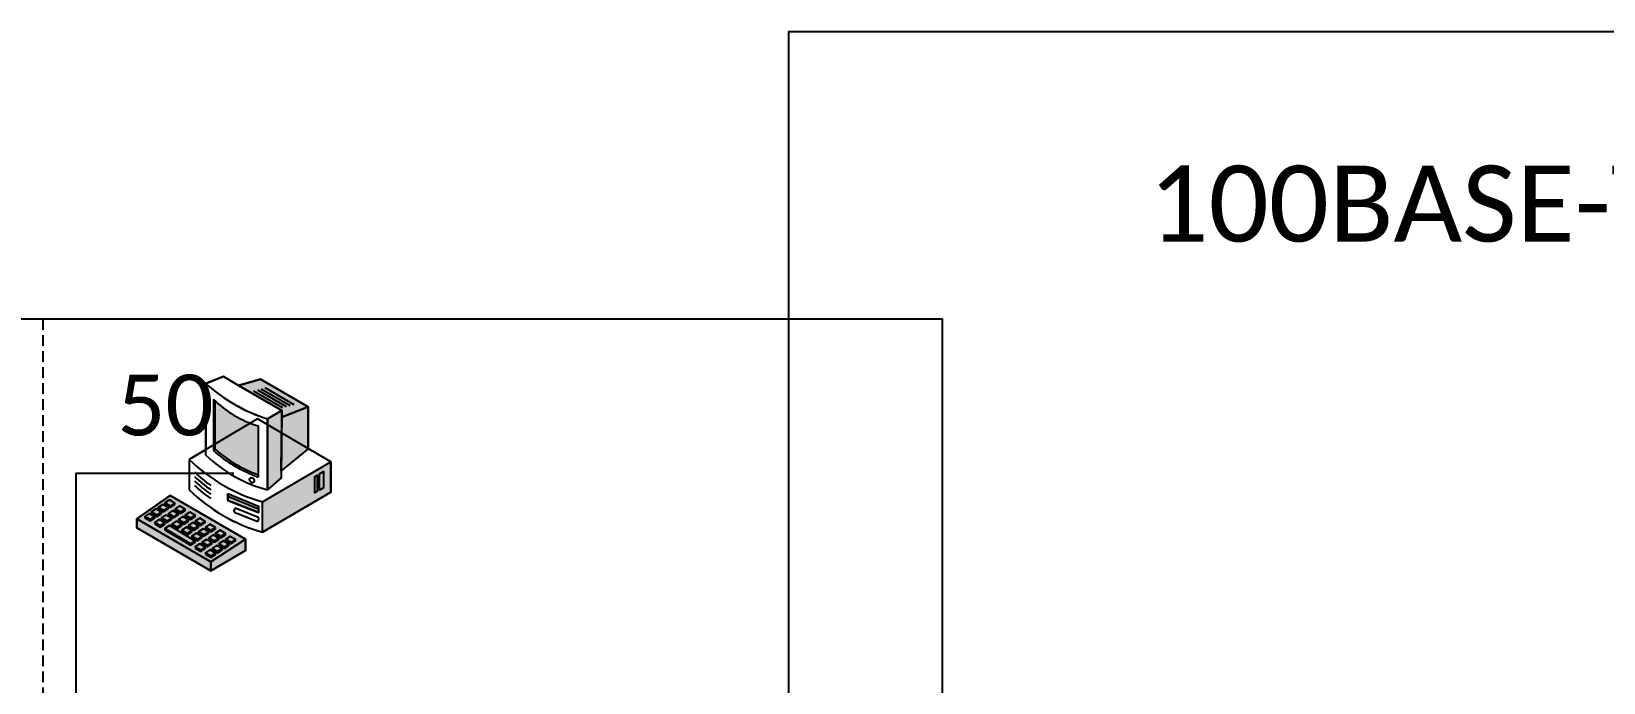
# Model space of a CAD drawing. Extents: x 1 to 296, y 20 to 201.
# Drawn here: x 88.3 to 143, y 177.4 to 200 of the extents above; entities that cross this region are included whole.
import ezdxf

# ---------------------------------------------------------------- set-up
doc = ezdxf.new("R2010")
doc.units = 0
doc.header["$LTSCALE"] = 2.97
doc.header["$MEASUREMENT"] = 0
doc.linetypes.add('HIDDEN2', pattern=[0.1875, 0.125, -0.0625])
doc.layers.get('0').update_dxf_attribs({"linetype": 'CONTINUOUS'})
doc.layers.add('CALLOUT', color=7, linetype='CONTINUOUS')
doc.layers.add('CONNECTOR', color=7, linetype='CONTINUOUS')
doc.styles.get("Standard").update_dxf_attribs({"font": 'txt.shx'})

msp = doc.modelspace()

# ---------------------------------------------------------------- hatches: boundary and pattern name
for color, points in [(7, [(97.04198168191449, 186.5893687791815), (97.04391776117757, 186.8197418180081), (95.5388349514563, 187.6921824104235), (96.30339805825241, 187.9120521172638), (97.96359223300966, 186.9446254071661)]), (7, [(97.0419816819145, 186.5893687791814), (97.96359223300969, 186.9446254071661), (97.96359223300969, 185.4934853420195), (97.02427184466019, 184.7239413680782)]), (7, [(96.5436893203883, 184.064332247557), (96.5436893203883, 186.5268729641694), (97.04391776117755, 186.819741818008), (97.02427184466015, 184.4820846905538)]), (7, [(96.36893203883496, 183.6480929623574), (98.75000000000001, 185.0317589576547), (98.75000000000001, 183.9763843648208), (96.36893203883496, 182.5912052117264)]), (7, [(92.00000000000001, 183.0529315960912), (93.15776699029126, 183.8664495114006), (95.77912621359222, 182.3493485342019), (94.57766990291262, 181.5550179498061)]), (253, [(95.16747572815531, 183.9324104234527), (96.23786407766985, 183.492671009772), (96.23786407766985, 183.2728013029316), (95.16747572815531, 183.6905537459283)]), (7, [(91.99999999999997, 183.0529315960912), (94.57766990291259, 181.5550179498061), (94.57766990291259, 181.25), (91.99999999999997, 182.7451140065147)]), (7, [(94.57766990291262, 181.25), (94.57766990291262, 181.5550179498061), (95.77912621359222, 182.3493485342019), (95.77912621359222, 181.9535830618892)])]:
    msp.add_hatch(color=color).paths.add_polyline_path(points)
h = msp.add_hatch(color=7)
edge = h.paths.add_edge_path()
edge.add_line((94.73080594053397, 185.46875), (94.73080594053397, 187.14275))
edge.add_line((94.73080594053397, 187.14275), (94.66504854368931, 187.2084690553746))
edge.add_ellipse((97.30492862628988, 189.9193628916825), major_axis=(0.03176426540779014, -3.795993378118848), ratio=0.9935275080905714, start_angle=315.0949142402273, end_angle=342.7363427539892)
edge.add_line((96.2160194174757, 186.2850162866449), (96.2160194174757, 184.5079784336331))
edge.add_line((96.2160194174757, 184.5079784336331), (96.2160194174757, 184.5873831164471))
edge.add_ellipse((97.85422545949592, 189.0909230851569), major_axis=(-0.1221089314450506, -4.79385032409419), ratio=0.9935275080905714, start_angle=320.5052585345671, end_angle=341.3573775674631, ccw=False)
h = msp.add_hatch(color=251)
h.paths.add_polyline_path([(98.35679611650484, 184.614006514658), (98.4930465828306, 184.6998776995407), (98.4930465828306, 184.1381059890895), (98.35679611650484, 184.0522348042067)])
h.paths.add_polyline_path([(98.19393175717647, 184.5260586319219), (98.26941747572813, 184.5700325732899), (98.26941747572813, 184.0082608628387), (98.19393175717647, 183.9642869214706)])
h = msp.add_hatch(color=252)
h.paths.add_polyline_path([(92.98287384776889, 183.5659073722785), (93.17185777285677, 183.4533818393042), (93.1718563228965, 183.4983698647998), (92.98285163629436, 183.6109543665683)])
h.paths.add_polyline_path([(93.33385485384454, 183.3543348450144), (93.52283877893241, 183.2418093120401), (93.52283732897214, 183.2867973375357), (93.33383264237003, 183.3993818393041)])
h.paths.add_polyline_path([(93.68483585992021, 183.1429073722785), (93.8738197850081, 183.0303818393042), (93.87381833504782, 183.0753698647998), (93.6848136484457, 183.1879543665682)])
h.paths.add_polyline_path([(94.03581686599588, 182.9314073722785), (94.22480079108375, 182.8188818393041), (94.22479934112349, 182.8638698647998), (94.03579465452134, 182.9764543665682)])
h.paths.add_polyline_path([(94.38679787207153, 182.7199073722785), (94.57578179715941, 182.6073818393041), (94.57578034719914, 182.6523698647998), (94.386775660597, 182.7649543665682)])
h.paths.add_polyline_path([(94.7377850147096, 182.5083348450144), (94.92676893979748, 182.3958093120401), (94.9267674898372, 182.4407973375357), (94.73776280323507, 182.5533818393041)])
h.paths.add_polyline_path([(93.1717628032351, 183.4984789574404), (93.17176987558206, 183.4534707760566), (93.32926187617718, 183.5569633808755), (93.32926738228785, 183.6019559532645)])
h.paths.add_polyline_path([(93.52275777713776, 183.2869641346484), (93.52276484948472, 183.2419559532646), (93.68025685007981, 183.3454485580834), (93.6802623561905, 183.3904411304725)])
h.paths.add_polyline_path([(93.87375275104039, 183.0754493118563), (93.87375982338735, 183.0304411304725), (94.03125182398247, 183.1339337352914), (94.03125733009317, 183.1789263076804)])
h.paths.add_polyline_path([(94.22474772494304, 182.8639344890642), (94.22475479729, 182.8189263076804), (94.38224679788513, 182.9224189124992), (94.3822523039958, 182.9674114848883)])
h.paths.add_polyline_path([(94.57574269884567, 182.6524196662722), (94.57574977119266, 182.6074114848883), (94.73324177178776, 182.7109040897072), (94.73324727789844, 182.7558966620962)])
h.paths.add_polyline_path([(94.92673767274833, 182.44090484348), (94.92674474509529, 182.3958966620962), (95.08423674569042, 182.4993892669151), (95.08424225180109, 182.5443818393042)])
h.paths.add_polyline_path([(95.08875988422287, 182.2969073722785), (95.27774380931075, 182.1843818393042), (95.27774235935046, 182.2293698647998), (95.08873767274834, 182.3419543665682)])
h.paths.add_polyline_path([(95.27773264665099, 182.229390020688), (95.27773971899795, 182.1843818393042), (95.43523171959308, 182.287874444123), (95.43523722570374, 182.3328670165121)])
h.paths.add_polyline_path([(92.74885393486734, 183.4083766421814), (92.93783785995521, 183.2958511092071), (92.93783640999496, 183.3408391347027), (92.74883172339281, 183.4534236364711)])
h.paths.add_polyline_path([(93.09983494094298, 183.1968041149173), (93.28881886603088, 183.084278581943), (93.28881741607061, 183.1292666074386), (93.0998127294685, 183.2418511092071)])
h.paths.add_polyline_path([(93.45081594701865, 182.9853766421814), (93.63979987210655, 182.8728511092071), (93.63979842214627, 182.9178391347027), (93.45079373554414, 183.0304236364711)])
h.paths.add_polyline_path([(93.80179695309432, 182.7738766421814), (93.9907808781822, 182.6613511092071), (93.99077942822191, 182.7063391347027), (93.8017747416198, 182.8189236364711)])
h.paths.add_polyline_path([(94.15277795916998, 182.5623766421814), (94.34176188425786, 182.4498511092071), (94.34176043429761, 182.4948391347027), (94.15275574769547, 182.6074236364711)])
h.paths.add_polyline_path([(94.50376510180803, 182.3508041149173), (94.69274902689594, 182.238278581943), (94.69274757693564, 182.2832666074386), (94.50374289033353, 182.3958511092071)])
h.paths.add_polyline_path([(92.93774289033355, 183.3409482273433), (92.93774996268051, 183.2959400459595), (93.09524196327564, 183.3994326507784), (93.0952474693863, 183.4444252231674)])
h.paths.add_polyline_path([(93.28873786423618, 183.1294334045513), (93.28874493658317, 183.0844252231674), (93.44623693717827, 183.1879178279863), (93.44624244328897, 183.2329104003754)])
h.paths.add_polyline_path([(93.63973283813884, 182.9179185817592), (93.6397399104858, 182.8729104003754), (93.79723191108093, 182.9764030051942), (93.7972374171916, 183.0213955775833)])
h.paths.add_polyline_path([(93.9907278120415, 182.7064037589671), (93.99073488438846, 182.6613955775833), (94.14822688498359, 182.7648881824022), (94.14823239109425, 182.8098807547912)])
h.paths.add_polyline_path([(94.34172278594414, 182.494888936175), (94.34172985829112, 182.4498807547912), (94.49922185888623, 182.5533733596101), (94.49922736499691, 182.5983659319991)])
h.paths.add_polyline_path([(94.69271775984679, 182.283374113383), (94.69272483219375, 182.2383659319991), (94.85021683278887, 182.341858536818), (94.85022233889954, 182.3868511092071)])
h.paths.add_polyline_path([(94.8547399713213, 182.1393766421814), (95.04372389640919, 182.0268511092071), (95.04372244644891, 182.0718391347027), (94.85471775984679, 182.1844236364711)])
h.paths.add_polyline_path([(95.04371273374946, 182.0718592905909), (95.0437198060964, 182.0268511092071), (95.2012118066915, 182.1303437140259), (95.2012173128022, 182.175336286415)])
h.paths.add_polyline_path([(92.51483402196578, 183.2508459120843), (92.70381794705368, 183.13832037911), (92.70381649709341, 183.1833084046056), (92.51481181049128, 183.2958929063741)])
h.paths.add_polyline_path([(92.86581502804145, 183.0392733848202), (93.05479895312932, 182.9267478518459), (93.05479750316908, 182.9717358773415), (92.86579281656692, 183.08432037911)])
h.paths.add_polyline_path([(93.2167960341171, 182.8278459120843), (93.40577995920498, 182.71532037911), (93.40577850924473, 182.7603084046056), (93.21677382264261, 182.872892906374)])
h.paths.add_polyline_path([(93.56777704019275, 182.6163459120843), (93.75676096528066, 182.50382037911), (93.75675951532038, 182.5488084046056), (93.56775482871826, 182.661392906374)])
h.paths.add_polyline_path([(93.91875804626844, 182.4048459120843), (94.10774197135632, 182.29232037911), (94.10774052139607, 182.3373084046056), (93.9187358347939, 182.449892906374)])
h.paths.add_polyline_path([(94.26974518890648, 182.1932733848202), (94.4587291139944, 182.0807478518459), (94.45872766403411, 182.1257358773415), (94.26972297743198, 182.23832037911)])
h.paths.add_polyline_path([(92.70372297743201, 183.1834174972462), (92.70373004977897, 183.1384093158624), (92.86122205037411, 183.2419019206813), (92.86122755648476, 183.2868944930703)])
h.paths.add_polyline_path([(93.05471795133464, 182.9719026744542), (93.05472502368163, 182.9268944930703), (93.21221702427673, 183.0303870978892), (93.21222253038742, 183.0753796702783)])
h.paths.add_polyline_path([(93.40571292523731, 182.7603878516621), (93.40571999758426, 182.7153796702783), (93.5632119981794, 182.8188722750971), (93.56321750429005, 182.8638648474862)])
h.paths.add_polyline_path([(93.75670789913993, 182.54887302887), (93.75671497148691, 182.5038648474862), (93.91420697208203, 182.6073574523051), (93.91421247819271, 182.6523500246941)])
h.paths.add_polyline_path([(94.10770287304258, 182.3373582060779), (94.10770994538956, 182.2923500246941), (94.26520194598467, 182.395842629513), (94.26520745209534, 182.440835201902)])
h.paths.add_polyline_path([(94.45869784694526, 182.1258433832859), (94.4587049192922, 182.080835201902), (94.61619691988734, 182.1843278067209), (94.616202425998, 182.22932037911)])
h.paths.add_polyline_path([(94.62072005841974, 181.9818459120843), (94.80970398350763, 181.86932037911), (94.80970253354737, 181.9143084046056), (94.62069784694525, 182.026892906374)])
h.paths.add_polyline_path([(94.80969282084787, 181.9143285604938), (94.80969989319487, 181.86932037911), (94.96719189378997, 181.9728129839288), (94.96719739990066, 182.0178055563179)])
h.paths.add_polyline_path([(92.28081410906424, 183.0933151819872), (92.46979803415213, 182.9807896490129), (92.46979658419185, 183.0257776745085), (92.28079189758974, 183.1383621762769)])
h.paths.add_polyline_path([(92.63179511513991, 182.8817426547231), (92.82077904022779, 182.7692171217488), (92.82077759026753, 182.8142051472445), (92.63177290366538, 182.9267896490129)])
h.paths.add_polyline_path([(92.98277612121557, 182.6703151819872), (93.87376004630345, 182.1347896490129), (93.87375859634315, 182.1797776745085), (92.98275390974106, 182.715362176277)])
h.paths.add_polyline_path([(94.03572527600494, 182.0357426547231), (94.22470920109282, 181.9232171217488), (94.22470775113257, 181.9682051472444), (94.03570306453045, 182.0807896490129)])
h.paths.add_polyline_path([(92.46970306453046, 183.0258867671492), (92.46971013687742, 182.9808785857653), (92.62720213747252, 183.0843711905842), (92.62720764358322, 183.1293637629732)])
h.paths.add_polyline_path([(92.82069803843311, 182.814371944357), (92.82070511078005, 182.7693637629733), (92.9781971113752, 182.8728563677921), (92.97820261748585, 182.9178489401812)])
h.paths.add_polyline_path([(93.87368296014105, 182.1798274759808), (93.873690032488, 182.134819294597), (94.03118203308314, 182.2383118994159), (94.0311875391938, 182.2833044718049)])
h.paths.add_polyline_path([(94.2246779340437, 181.9683126531888), (94.22468500639067, 181.923304471805), (94.38217700698578, 182.0267970766238), (94.38218251309645, 182.0717896490129)])
h.paths.add_polyline_path([(94.3867001455182, 181.8243151819872), (94.57568407060609, 181.7117896490129), (94.57568262064584, 181.7567776745085), (94.38667793404372, 181.869362176277)])
h.paths.add_polyline_path([(94.57567290794634, 181.7567978303967), (94.57567998029332, 181.7117896490129), (94.73317198088843, 181.8152822538317), (94.73317748699912, 181.8602748262208)])

# ---------------------------------------------------------------- linework, layer by layer
at = {"color": 7, "linetype": 'HIDDEN2'}
msp.add_line((88.7501953112793, 169.0234370931015), (88.7501953112793, 190), dxfattribs=at)
at = {"color": 7, "linetype": 'CONTINUOUS'}
for p, q in [((95.01456310679607, 188), (94.40291262135919, 187.7581433224755)), ((94.40291262135922, 187.7581433224755), (95.01456310679612, 188)), ((95.01456310679607, 188), (94.40291262135919, 187.7581433224755)), ((95.53883495145625, 187.6921824104235), (95.01456310679607, 188)), ((95.01456310679612, 188), (95.54029856268585, 187.6917775831315)), ((95.53883495145625, 187.6921824104235), (95.01456310679607, 188)), ((94.40291262135919, 187.7581433224755), (94.40291262135919, 185.4633925756916)), ((94.40291262135918, 185.2736156351791), (94.40291262135918, 187.7581433224755)), ((94.40291262135919, 187.7581433224755), (94.40291262135919, 185.4495114006515)), ((96.30339805825238, 187.9120521172638), (95.53883495145625, 187.6921824104235)), ((96.30339805825238, 187.9120521172638), (95.53883495145625, 187.6921824104235)), ((95.54029856268585, 187.6917775831315), (97.04391776117758, 186.8186516430566)), ((96.06310679611644, 187.5065708748644), (97.06796116504849, 186.9226384364821)), ((96.1941747572815, 187.5430748317225), (97.19902912621356, 186.9591423933402)), ((97.96359223300969, 186.9446254071661), (96.30339805825238, 187.9120521172638)), ((97.96359223300969, 186.9446254071661), (96.30339805825238, 187.9120521172638)), ((96.32524271844656, 187.5795787885807), (97.33009708737858, 186.9956463501983)), ((96.45631067961159, 187.6160827454389), (97.46116504854363, 187.0321503070565)), ((94.66504854368931, 187.2084690553746), (94.66504854368931, 185.4275244299674)), ((94.73080594053397, 187.14275), (94.66504854368931, 187.2084690553746)), ((94.73080594053397, 185.46875), (94.73080594053397, 187.14275)), ((97.96359223300969, 185.4934853420196), (97.96359223300969, 186.9446254071661)), ((97.96359223300969, 185.4934853420196), (97.96359223300969, 186.9446254071661)), ((96.19417475728152, 186.5268729641693), (93.82402912621355, 185.1197068403908)), ((98.74999999999994, 185.0317589576547), (96.19417475728152, 186.5268729641693)), ((97.04391776117758, 186.8186516430566), (96.54368932038834, 186.5268729641693)), ((96.54368932038831, 186.5268729641693), (96.54368932038831, 184.064332247557)), ((96.2160194174757, 186.2850162866449), (96.2160194174757, 184.5079784336331)), ((94.40291262135919, 185.4633925756916), (93.82402912621357, 185.1197068403909)), ((94.40291262135919, 185.4495114006515), (93.82402912621357, 185.1197068403909)), ((98.74999999999997, 185.0317589576547), (97.96359223300969, 185.4934853420196)), ((98.74999999999997, 185.0317589576547), (97.96359223300969, 185.4934853420196)), ((93.82402912621357, 185.1197068403909), (93.82402912621357, 184.064332247557)), ((93.82402912621355, 185.1197068403909), (93.82402912621355, 184.064332247557)), ((93.82402912621357, 185.1197068403909), (93.82402912621357, 184.064332247557)), ((96.36893203883488, 183.6480929623574), (98.74999999999994, 185.0317589576547)), ((98.74999999999997, 183.9763843648208), (98.74999999999997, 185.0317589576547)), ((98.74999999999997, 183.9763843648208), (98.74999999999997, 185.0317589576547)), ((96.2160194174757, 184.5079784336331), (96.2160194174757, 184.5873831164471)), ((95.16747572815531, 183.8444625407166), (96.23786407766985, 183.4047231270358)), ((96.36893203883493, 182.5912052117264), (98.74999999999997, 183.9763843648208)), ((96.36893203883493, 182.5912052117264), (98.74999999999997, 183.9763843648208)), ((96.3689320388349, 182.5912052117264), (96.3689320388349, 183.6480929623574)), ((95.45145631067957, 183.4267100977199), (96.1941747572815, 183.1298859934853)), ((96.17233009708731, 182.9649837133551), (95.45145631067957, 183.2508143322476))]:
    msp.add_line(p, q, dxfattribs=at)
for points in [[(20.00000000000001, 140), (120, 140), (120, 190), (20.00000000000001, 190)], [(97.04198168191449, 186.5893687791815), (97.04391776117757, 186.8197418180081), (95.5388349514563, 187.6921824104235), (96.30339805825241, 187.9120521172638), (97.96359223300966, 186.9446254071661)], [(97.0419816819145, 186.5893687791814), (97.96359223300969, 186.9446254071661), (97.96359223300969, 185.4934853420195), (97.02427184466019, 184.7239413680782)], [(96.5436893203883, 184.064332247557), (96.5436893203883, 186.5268729641694), (97.04391776117755, 186.819741818008), (97.02427184466015, 184.4820846905538)], [(96.36893203883496, 183.6480929623574), (98.75000000000001, 185.0317589576547), (98.75000000000001, 183.9763843648208), (96.36893203883496, 182.5912052117264)], [(91.99999999999997, 183.0529315960912), (91.99999999999997, 182.7451140065147), (94.57766990291259, 181.25), (95.77912621359219, 181.9535830618893), (95.77912621359219, 182.3493485342019), (93.15776699029126, 183.8664495114006)], [(92.00000000000001, 183.0529315960912), (93.15776699029126, 183.8664495114006), (95.77912621359222, 182.3493485342019), (94.57766990291262, 181.5550179498061)], [(91.99999999999997, 183.0529315960912), (93.15776699029126, 183.8664495114006), (95.77912621359219, 182.3493485342019), (95.77912621359219, 181.9535830618893), (94.57766990291259, 181.25), (91.99999999999997, 182.7451140065147)], [(92.98287384776889, 183.5659073722785), (93.17185777285677, 183.4533818393042), (93.1718563228965, 183.4983698647998), (92.98285163629436, 183.6109543665683)], [(93.1717628032351, 183.4984789574404), (93.17176987558206, 183.4534707760566), (93.32926187617718, 183.5569633808755), (93.32926738228785, 183.6019559532645)], [(95.16747572815531, 183.9324104234527), (96.23786407766985, 183.492671009772), (96.23786407766985, 183.2728013029316), (95.16747572815531, 183.6905537459283)], [(91.99999999999997, 183.0529315960912), (94.57766990291259, 181.5550179498061), (94.57766990291259, 181.25), (91.99999999999997, 182.7451140065147)], [(92.28081410906424, 183.0933151819872), (92.46979803415213, 182.9807896490129), (92.46979658419185, 183.0257776745085), (92.28079189758974, 183.1383621762769)], [(92.46970306453046, 183.0258867671492), (92.46971013687742, 182.9808785857653), (92.62720213747252, 183.0843711905842), (92.62720764358322, 183.1293637629732)], [(92.51483402196578, 183.2508459120843), (92.70381794705368, 183.13832037911), (92.70381649709341, 183.1833084046056), (92.51481181049128, 183.2958929063741)], [(92.70372297743201, 183.1834174972462), (92.70373004977897, 183.1384093158624), (92.86122205037411, 183.2419019206813), (92.86122755648476, 183.2868944930703)], [(92.74885393486734, 183.4083766421814), (92.93783785995521, 183.2958511092071), (92.93783640999496, 183.3408391347027), (92.74883172339281, 183.4534236364711)], [(92.86581502804145, 183.0392733848202), (93.05479895312932, 182.9267478518459), (93.05479750316908, 182.9717358773415), (92.86579281656692, 183.08432037911)], [(92.93774289033355, 183.3409482273433), (92.93774996268051, 183.2959400459595), (93.09524196327564, 183.3994326507784), (93.0952474693863, 183.4444252231674)], [(93.05471795133464, 182.9719026744542), (93.05472502368163, 182.9268944930703), (93.21221702427673, 183.0303870978892), (93.21222253038742, 183.0753796702783)], [(93.09983494094298, 183.1968041149173), (93.28881886603088, 183.084278581943), (93.28881741607061, 183.1292666074386), (93.0998127294685, 183.2418511092071)], [(93.28873786423618, 183.1294334045513), (93.28874493658317, 183.0844252231674), (93.44623693717827, 183.1879178279863), (93.44624244328897, 183.2329104003754)], [(93.33385485384454, 183.3543348450144), (93.52283877893241, 183.2418093120401), (93.52283732897214, 183.2867973375357), (93.33383264237003, 183.3993818393041)], [(93.45081594701865, 182.9853766421814), (93.63979987210655, 182.8728511092071), (93.63979842214627, 182.9178391347027), (93.45079373554414, 183.0304236364711)], [(93.52275777713776, 183.2869641346484), (93.52276484948472, 183.2419559532646), (93.68025685007981, 183.3454485580834), (93.6802623561905, 183.3904411304725)], [(93.68483585992021, 183.1429073722785), (93.8738197850081, 183.0303818393042), (93.87381833504782, 183.0753698647998), (93.6848136484457, 183.1879543665682)], [(93.87375275104039, 183.0754493118563), (93.87375982338735, 183.0304411304725), (94.03125182398247, 183.1339337352914), (94.03125733009317, 183.1789263076804)], [(92.63179511513991, 182.8817426547231), (92.82077904022779, 182.7692171217488), (92.82077759026753, 182.8142051472445), (92.63177290366538, 182.9267896490129)], [(92.82069803843311, 182.814371944357), (92.82070511078005, 182.7693637629733), (92.9781971113752, 182.8728563677921), (92.97820261748585, 182.9178489401812)], [(92.98277612121557, 182.6703151819872), (93.87376004630345, 182.1347896490129), (93.87375859634315, 182.1797776745085), (92.98275390974106, 182.715362176277)], [(93.2167960341171, 182.8278459120843), (93.40577995920498, 182.71532037911), (93.40577850924473, 182.7603084046056), (93.21677382264261, 182.872892906374)], [(93.40571292523731, 182.7603878516621), (93.40571999758426, 182.7153796702783), (93.5632119981794, 182.8188722750971), (93.56321750429005, 182.8638648474862)], [(93.56777704019275, 182.6163459120843), (93.75676096528066, 182.50382037911), (93.75675951532038, 182.5488084046056), (93.56775482871826, 182.661392906374)], [(93.63973283813884, 182.9179185817592), (93.6397399104858, 182.8729104003754), (93.79723191108093, 182.9764030051942), (93.7972374171916, 183.0213955775833)], [(93.75670789913993, 182.54887302887), (93.75671497148691, 182.5038648474862), (93.91420697208203, 182.6073574523051), (93.91421247819271, 182.6523500246941)], [(93.80179695309432, 182.7738766421814), (93.9907808781822, 182.6613511092071), (93.99077942822191, 182.7063391347027), (93.8017747416198, 182.8189236364711)], [(93.9907278120415, 182.7064037589671), (93.99073488438846, 182.6613955775833), (94.14822688498359, 182.7648881824022), (94.14823239109425, 182.8098807547912)], [(94.03581686599588, 182.9314073722785), (94.22480079108375, 182.8188818393041), (94.22479934112349, 182.8638698647998), (94.03579465452134, 182.9764543665682)], [(94.15277795916998, 182.5623766421814), (94.34176188425786, 182.4498511092071), (94.34176043429761, 182.4948391347027), (94.15275574769547, 182.6074236364711)], [(94.22474772494304, 182.8639344890642), (94.22475479729, 182.8189263076804), (94.38224679788513, 182.9224189124992), (94.3822523039958, 182.9674114848883)], [(94.34172278594414, 182.494888936175), (94.34172985829112, 182.4498807547912), (94.49922185888623, 182.5533733596101), (94.49922736499691, 182.5983659319991)], [(94.38679787207153, 182.7199073722785), (94.57578179715941, 182.6073818393041), (94.57578034719914, 182.6523698647998), (94.386775660597, 182.7649543665682)], [(94.57574269884567, 182.6524196662722), (94.57574977119266, 182.6074114848883), (94.73324177178776, 182.7109040897072), (94.73324727789844, 182.7558966620962)], [(94.7377850147096, 182.5083348450144), (94.92676893979748, 182.3958093120401), (94.9267674898372, 182.4407973375357), (94.73776280323507, 182.5533818393041)], [(94.92673767274833, 182.44090484348), (94.92674474509529, 182.3958966620962), (95.08423674569042, 182.4993892669151), (95.08424225180109, 182.5443818393042)], [(93.87368296014105, 182.1798274759808), (93.873690032488, 182.134819294597), (94.03118203308314, 182.2383118994159), (94.0311875391938, 182.2833044718049)], [(93.91875804626844, 182.4048459120843), (94.10774197135632, 182.29232037911), (94.10774052139607, 182.3373084046056), (93.9187358347939, 182.449892906374)], [(94.03572527600494, 182.0357426547231), (94.22470920109282, 181.9232171217488), (94.22470775113257, 181.9682051472444), (94.03570306453045, 182.0807896490129)], [(94.10770287304258, 182.3373582060779), (94.10770994538956, 182.2923500246941), (94.26520194598467, 182.395842629513), (94.26520745209534, 182.440835201902)], [(94.2246779340437, 181.9683126531888), (94.22468500639067, 181.923304471805), (94.38217700698578, 182.0267970766238), (94.38218251309645, 182.0717896490129)], [(94.26974518890648, 182.1932733848202), (94.4587291139944, 182.0807478518459), (94.45872766403411, 182.1257358773415), (94.26972297743198, 182.23832037911)], [(94.45869784694526, 182.1258433832859), (94.4587049192922, 182.080835201902), (94.61619691988734, 182.1843278067209), (94.616202425998, 182.22932037911)], [(94.50376510180803, 182.3508041149173), (94.69274902689594, 182.238278581943), (94.69274757693564, 182.2832666074386), (94.50374289033353, 182.3958511092071)], [(94.57766990291262, 181.25), (94.57766990291262, 181.5550179498061), (95.77912621359222, 182.3493485342019), (95.77912621359222, 181.9535830618892)], [(94.62072005841974, 181.9818459120843), (94.80970398350763, 181.86932037911), (94.80970253354737, 181.9143084046056), (94.62069784694525, 182.026892906374)], [(94.69271775984679, 182.283374113383), (94.69272483219375, 182.2383659319991), (94.85021683278887, 182.341858536818), (94.85022233889954, 182.3868511092071)], [(94.80969282084787, 181.9143285604938), (94.80969989319487, 181.86932037911), (94.96719189378997, 181.9728129839288), (94.96719739990066, 182.0178055563179)], [(94.8547399713213, 182.1393766421814), (95.04372389640919, 182.0268511092071), (95.04372244644891, 182.0718391347027), (94.85471775984679, 182.1844236364711)], [(95.04371273374946, 182.0718592905909), (95.0437198060964, 182.0268511092071), (95.2012118066915, 182.1303437140259), (95.2012173128022, 182.175336286415)], [(95.08875988422287, 182.2969073722785), (95.27774380931075, 182.1843818393042), (95.27774235935046, 182.2293698647998), (95.08873767274834, 182.3419543665682)], [(95.27773264665099, 182.229390020688), (95.27773971899795, 182.1843818393042), (95.43523171959308, 182.287874444123), (95.43523722570374, 182.3328670165121)], [(94.3867001455182, 181.8243151819872), (94.57568407060609, 181.7117896490129), (94.57568262064584, 181.7567776745085), (94.38667793404372, 181.869362176277)], [(94.57567290794634, 181.7567978303967), (94.57567998029332, 181.7117896490129), (94.73317198088843, 181.8152822538317), (94.73317748699912, 181.8602748262208)]]:
    msp.add_lwpolyline(points, close=True, dxfattribs=at)
at = {"color": 251, "linetype": 'CONTINUOUS'}
for points in [[(98.35679611650484, 184.614006514658), (98.4930465828306, 184.6998776995407), (98.4930465828306, 184.1381059890895), (98.35679611650484, 184.0522348042067)], [(98.19393175717647, 184.5260586319219), (98.26941747572813, 184.5700325732899), (98.26941747572813, 184.0082608628387), (98.19393175717647, 183.9642869214706)]]:
    msp.add_lwpolyline(points, close=True, dxfattribs=at)
at = {"color": 10, "linetype": 'CONTINUOUS'}
for points in [[(92.9827773982962, 183.6108135043882), (93.17174900890875, 183.4983525535095), (93.32926040440687, 183.6018372744499), (93.14026530857853, 183.7143511092071)], [(92.28071765959156, 183.1382213140969), (92.4696892702041, 183.0257603632182), (92.62720066570223, 183.1292450841586), (92.43820556987389, 183.2417589189158)], [(92.51473757249312, 183.295752044194), (92.70370918310566, 183.1832910933153), (92.86122057860379, 183.2867758142557), (92.67222548277545, 183.3992896490129)], [(92.63171474057934, 182.9267271712558), (92.8206863511919, 182.8142662203771), (92.97819774669001, 182.9177509413175), (92.78920265086168, 183.0302647760747)], [(92.74875748539465, 183.4532827742911), (92.93772909600719, 183.3408218234124), (93.09524049150531, 183.4443065443528), (92.90624539567698, 183.55682037911)], [(92.86573465348087, 183.0842579013529), (93.05470626409341, 182.9717969504742), (93.21221765959154, 183.0752816714146), (93.0232225637632, 183.1877955061718)], [(93.09975456638243, 183.24178863145), (93.28872617699497, 183.1293276805714), (93.4462375724931, 183.2328124015117), (93.25724247666476, 183.3453262362689)], [(93.33377447928399, 183.3993193615471), (93.52274608989653, 183.2868584106684), (93.68025748539465, 183.3903431316088), (93.49126238956632, 183.502856966366)], [(93.45075164737023, 183.030294488609), (93.63972325798275, 182.9178335377302), (93.79723465348088, 183.0213182586706), (93.60823955765254, 183.1338320934278)], [(93.68477156027174, 183.1878252187061), (93.87374317088428, 183.0753642678274), (94.03125456638242, 183.1788489887678), (93.84225947055407, 183.2913628235249)], [(94.03576864125952, 182.976331075865), (94.22474025187206, 182.8638701249863), (94.3822516473702, 182.9673548459267), (94.19325655154185, 183.0798686806839)], [(92.98270598354264, 182.7152447427326), (93.87367759415521, 182.179783791854), (94.03118898965334, 182.2832685127943), (93.14019389382499, 182.8187823475515)], [(93.21673173446865, 182.8727637585119), (93.40570334508119, 182.7603028076332), (93.56321474057933, 182.8637875285736), (93.37421964475098, 182.9763013633307)], [(93.56772881545643, 182.6612696156708), (93.75670042606899, 182.5488086647921), (93.91421182156711, 182.6522933857325), (93.72521672573873, 182.7648072204897)], [(93.80174872835796, 182.8188003457679), (93.99072033897052, 182.7063393948892), (94.14823173446864, 182.8098241158296), (93.95923663864029, 182.9223379505868)], [(93.9187258964442, 182.4497754728297), (94.10769750705673, 182.337314521951), (94.26520890255487, 182.4407992428914), (94.07621380672651, 182.5533130776486)], [(94.15274580934576, 182.6073062029268), (94.34171741995829, 182.4948452520482), (94.49922881545642, 182.5983299729885), (94.31023371962807, 182.7108438077457)], [(94.3867657222473, 182.7648369330239), (94.57573733285986, 182.6523759821452), (94.73324872835798, 182.7558607030856), (94.54425363252963, 182.8683745378428)], [(94.50374289033353, 182.3958120600858), (94.69271450094607, 182.283351109207), (94.85022589644421, 182.3868358301475), (94.66123080061584, 182.4993496649046)], [(94.73776280323506, 182.5533427901829), (94.9267344138476, 182.4408818393042), (95.08424580934573, 182.5443665602446), (94.89525071351738, 182.6568803950017)], [(94.03570306453042, 182.0807505998916), (94.22467467514296, 181.9682896490129), (94.38218607064108, 182.0717743699533), (94.19319097481275, 182.1842882047104)], [(94.26972297743197, 182.2382813299887), (94.45869458804452, 182.12582037911), (94.61620598354266, 182.2293051000504), (94.42721088771431, 182.3418189348075)], [(94.3867001455182, 181.8692564570505), (94.57567175613075, 181.7567955061718), (94.73318315162888, 181.8602802271122), (94.54418805580053, 181.9727940618694)], [(94.62072005841976, 182.0267871871476), (94.8096916690323, 181.9143262362689), (94.96720306453044, 182.0178109572093), (94.77820796870205, 182.1303247919665)], [(94.8547399713213, 182.1843179172447), (95.04371158193383, 182.071856966366), (95.20122297743195, 182.1753416873064), (95.01222788160361, 182.2878555220636)], [(95.08875988422284, 182.3418486473418), (95.2777314948354, 182.2293876964631), (95.43524289033351, 182.3328724174035), (95.24624779450517, 182.4453862521607)]]:
    msp.add_lwpolyline(points, close=True, dxfattribs=at)
at = {"color": 7, "linetype": 'CONTINUOUS'}
for points in [[(95.16747572815531, 183.9324104234527), (96.23786407766985, 183.492671009772), (96.23786407766985, 183.2728013029316)], [(95.16747572815531, 183.9324104234527), (95.16747572815531, 183.6905537459283), (96.23786407766984, 183.2728013029316)]]:
    msp.add_lwpolyline(points, dxfattribs=at)
for centre, major_axis, ratio, start_param, end_param in [((98.38380816159643, 192.2690774051574), (0, -6.033507325626183), 0.993527508090595, 5.55690090390159, 5.971177481964542), ((98.33495145631078, 192.1830211726387), (0, -5.936545704056784), 0.9935275080906094, 5.553467236096866, 5.974611149769256), ((97.30492862628988, 189.9193628916825), (0.03176426540779014, -3.795993378118848), 0.9935275080905713, -0.7837415973984525, -0.3013076598786638), ((97.77808073748947, 188.802426170723), (0, -4.898282752240164), 0.9935275080906096, 5.516793660160367, 6.026736956867137), ((97.93687654395013, 189.2334108384543), (0.009369865192949765, -5.03289971801023), 0.9935275080905716, -0.7151595655241838, -0.3532055842865265), ((97.85422545949592, 189.0909230851569), (-0.1221089314450506, -4.79385032409419), 0.9935275080905714, -0.6893132757957346, -0.3253751426539229), ((97.99778888837629, 189.4667983520728), (0, -6.045261673576009), 0.9935275080906188, 5.514881923859006, 6.008546917338099), ((97.94857981024751, 189.3805873325556), (0, -5.948898769670402), 0.9935275080906094, 5.510798279671691, 6.012630561525413), ((96.46250309022808, 187.1517953818667), (1.022613209283573e-12, -3.493533437579195), 0.9935275080905734, -0.7847799216414826, -0.5740476891747363), ((96.46250309022807, 186.9978865870784), (1.022613209283566e-12, -3.493533437579172), 0.9935275080905733, -0.7847799216414832, -0.5740476891747353), ((96.46250309022807, 186.8439777922902), (1.022613209283567e-12, -3.493533437579176), 0.9935275080905736, -0.7847799216414829, -0.5740476891747354), ((96.46250309022808, 186.6900689975019), (1.022613209283573e-12, -3.493533437579198), 0.9935275080905734, -0.7847799216414825, -0.5740476891747361), ((97.93171394206007, 188.2898061691502), (0, -5.911705771953492), 0.9935275080906099, 5.508675448780331, 6.013865341638148), ((97.93171394206034, 188.2898061691508), (0, -5.911705771954226), 0.9935275080906096, 5.50867544878038, 6.01386534163813), ((97.98376030450684, 188.3808942618405), (-4.503084340484026e-14, -6.01350617001245), 0.9935275080905714, -0.7701428935382962, -0.2736869304023486), ((95.4681466835093, 183.3387622149837), (0, -0.0895379249436947), 0.9935275080905901, 3.330331201296188, 6.094446759473206), ((96.15928190862623, 183.0506517438586), (0, -0.08666886527076736), 0.9935275080905658, 0.1521189961568385, 2.724370592839534)]:
    msp.add_ellipse(centre, major_axis=major_axis, ratio=ratio, start_param=start_param, end_param=end_param, dxfattribs=at)
msp.add_ellipse((96.00230232320065, 184.3968851791537), major_axis=(0.04899662461592236, -0.08486464322077136), ratio=0.7475688816861369, dxfattribs=at)
at = {"layer": 'CONNECTOR', "linetype": 'CONTINUOUS'}
for points in [[(114.6666666666667, 166.75), (114.6666666666667, 199.9999999999999), (164.4999999999999, 199.9999999999999), (164.4999999999999, 149.6249999999999)], [(95.37499999999997, 184.625), (89.89000000000003, 184.625), (89.89000000000003, 170), (56.74999999999999, 170), (56.74999999999999, 164.9999999999999)]]:
    msp.add_lwpolyline(points, dxfattribs=at)

# ---------------------------------------------------------------- texts
at = {"layer": 'CALLOUT', "insert": (147.3833333333334, 194), "char_height": 2.645841407775879, "width": 25, "attachment_point": 6}
msp.add_mtext('\\C7;\\fCalibri|b0|i0|;\\H2.6458414077759;100BASE-TX', dxfattribs=at)
at = {"layer": 'CONNECTOR', "insert": (92.99999999999997, 187), "char_height": 2.116658592224121, "width": 14.11111111111111, "attachment_point": 5}
msp.add_mtext('\\C7;\\fCalibri|b0|i0|;\\H2.1166585922241;50', dxfattribs=at)

doc.saveas('drawing.dxf')
